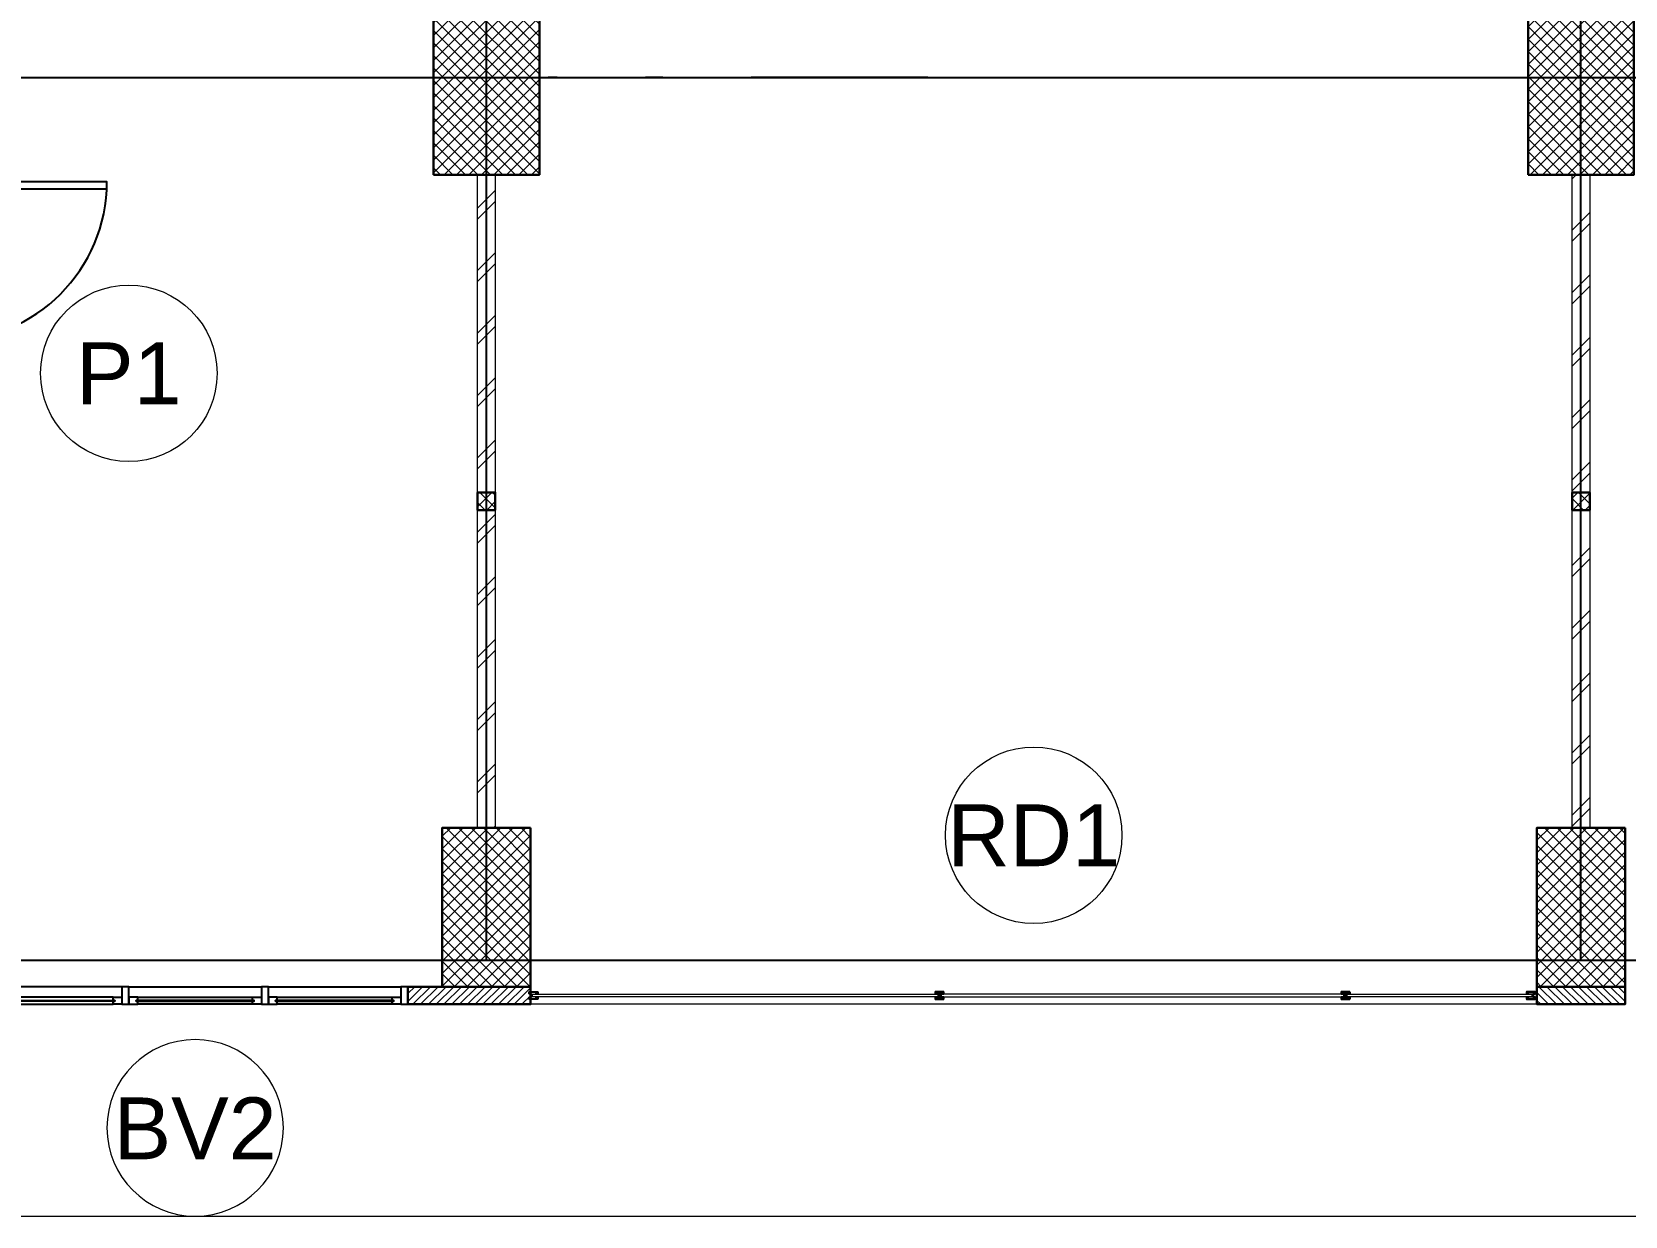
# Model space of a CAD drawing. Header units: millimetres. Extents: x -108 to 351, y -17 to 192.
# Drawn here: x 16.03 to 25.05, y -1.45 to 5.26 of the extents above; entities that cross this region are included whole.
import ezdxf
from ezdxf.enums import TextEntityAlignment as Align

# ---------------------------------------------------------------- set-up
doc = ezdxf.new("R2010")
doc.units = ezdxf.units.MM
doc.linetypes.add('DASHDOT', pattern=[1, 0.5, -0.25, 0, -0.25])
for name, color, linetype, lineweight in [('ars', 11, 'Continuous', 0), ('KOL', 1, 'Continuous', 30), ('KOLOM', 4, 'Continuous', 9), ('lan', 7, 'Continuous', 15), ('NOT', 7, 'Continuous', 20), ('tem', 5, 'Continuous', 20)]:
    doc.layers.add(name, color=color, linetype=linetype, lineweight=lineweight)
doc.layers.add('as', color=1, linetype='Continuous', plot=False)
doc.layers.add('Kusen', color=30, linetype='Continuous')
doc.styles.add('S', font='simplex', dxfattribs={"width": 0.75})
doc.styles.get("Standard").update_dxf_attribs({"font": 'arial.ttf'})
pattern_1 = [(45, (18.6, 6e-10), (-0.176777, 0.176777), []), (45, (18.6625, 6e-10), (-0.176777, 0.176777), [])]
pattern_2 = [(45, (18.6, -1.7), (-0.176777, 0.176777), []), (45, (18.6625, -1.7), (-0.176777, 0.176777), [])]

# ---------------------------------------------------------------- blocks, each defined once
blk = doc.blocks.new('NAV')
blk.add_circle((0, -0.4), 0.4)
at = {"style": 'S', "width": 0.75, "flags": 4}
blk.add_attdef('AV', text='', height=0.3, dxfattribs=at).set_placement((0, -0.4), align=Align.MIDDLE)
blk = doc.blocks.new('k1')
at = {"layer": 'ars'}
h = blk.add_hatch(dxfattribs=at)
h.set_pattern_fill('_USER', color=256, scale=0.05, angle=45, double=1, pattern_type=0)
h.set_pattern_definition([(45, (0, -5), (-0.03535534, 0.03535534), []), (135, (0, -5), (-0.03535534, -0.03535534), [])])
h.paths.add_polyline_path([(-0.3, -0.55), (0.3, -0.55), (0.3, 0.55), (-0.3, 0.55)])
at = {"layer": 'KOL'}
blk.add_lwpolyline([(-0.3, -0.55), (0.3, -0.55), (0.3, 0.55), (-0.3, 0.55)], close=True, dxfattribs=at)
blk = doc.blocks.new('k3')
at = {"layer": 'ars'}
h = blk.add_hatch(dxfattribs=at)
h.set_pattern_fill('_USER', color=256, scale=0.05, angle=45, double=1, pattern_type=0)
h.set_pattern_definition([(45, (0, -5.05), (-0.03535534, 0.03535534), []), (135, (0, -5.05), (-0.03535534, -0.03535534), [])])
h.paths.add_polyline_path([(-0.25, -0.45), (0.25, -0.45), (0.25, 0.45), (-0.25, 0.45)])
at = {"layer": 'KOL'}
blk.add_lwpolyline([(-0.25, -0.45), (0.25, -0.45), (0.25, 0.45), (-0.25, 0.45)], close=True, dxfattribs=at)
blk = doc.blocks.new('K 10.10')
at = {"layer": 'ars'}
h = blk.add_hatch(dxfattribs=at)
h.set_pattern_fill('_USER', color=256, scale=0.05, angle=45, double=1, pattern_type=0)
h.set_pattern_definition([(45, (0, 0), (-0.035355339, 0.035355339), []), (135, (0, 0), (-0.035355339, -0.035355339), [])])
h.paths.add_polyline_path([(1560.5383, 1380.4069), (1560.6383, 1380.4069), (1560.6383, 1380.5069), (1560.5383, 1380.5069)])
at = {"layer": 'KOL'}
blk.add_lwpolyline([(1560.5383, 1380.4069), (1560.6383, 1380.4069), (1560.6383, 1380.5069), (1560.5383, 1380.5069)], close=True, dxfattribs=at)
blk = doc.blocks.new('BV 241')
at = {"layer": 'Kusen'}
for p, q in [((-1.115, 0.1), (-0.465, 0.1)), ((0.325, 0.1), (-0.325, 0.1)), ((1.115, 0.1), (0.465, 0.1)), ((-0.415, 0), (-1.165, 0)), ((-0.465, 0.06), (-1.115, 0.06)), ((-0.375, 0), (0.375, 0)), ((-0.325, 0.06), (0.325, 0.06)), ((0.465, 0.06), (1.115, 0.06)), ((0.415, 0), (1.165, 0))]:
    blk.add_line(p, q, dxfattribs=at)
for points in [[(-1.205, 0), (-1.165, 0), (-1.165, 0.1), (-1.205, 0.1)], [(-0.375, 0), (-0.415, 0), (-0.415, 0.1), (-0.375, 0.1)], [(0.415, 0), (0.375, 0), (0.375, 0.1), (0.415, 0.1)], [(1.205, 0), (1.165, 0), (1.165, 0.1), (1.205, 0.1)]]:
    blk.add_lwpolyline(points, close=True, dxfattribs=at)
for points in [[(-1.115, 0.0775), (-1.115, 0.06), (-1.165, 0.06), (-1.165, 0.1), (-1.115, 0.1), (-1.115, 0.0825), (-1.125, 0.0825), (-1.125, 0.0775), (-1.115, 0.0775)], [(-0.465, 0.0775), (-0.465, 0.06), (-0.415, 0.06), (-0.415, 0.1), (-0.465, 0.1), (-0.465, 0.0825), (-0.455, 0.0825), (-0.455, 0.0775), (-0.465, 0.0775)], [(-0.325, 0.0775), (-0.325, 0.06), (-0.375, 0.06), (-0.375, 0.1), (-0.325, 0.1), (-0.325, 0.0825), (-0.335, 0.0825), (-0.335, 0.0775), (-0.325, 0.0775)], [(0.325, 0.0775), (0.325, 0.06), (0.375, 0.06), (0.375, 0.1), (0.325, 0.1), (0.325, 0.0825), (0.335, 0.0825), (0.335, 0.0775), (0.325, 0.0775)], [(0.465, 0.0775), (0.465, 0.06), (0.415, 0.06), (0.415, 0.1), (0.465, 0.1), (0.465, 0.0825), (0.455, 0.0825), (0.455, 0.0775), (0.465, 0.0775)], [(1.115, 0.0775), (1.115, 0.06), (1.165, 0.06), (1.165, 0.1), (1.115, 0.1), (1.115, 0.0825), (1.125, 0.0825), (1.125, 0.0775), (1.115, 0.0775)]]:
    blk.add_lwpolyline(points, dxfattribs=at)
at = {"layer": 'Kusen', "color": 141}
for points in [[(-1.125, 0.0775), (-0.455, 0.0775), (-0.455, 0.0825), (-1.125, 0.0825)], [(0.335, 0.0775), (-0.335, 0.0775), (-0.335, 0.0825), (0.335, 0.0825)], [(1.125, 0.0775), (0.455, 0.0775), (0.455, 0.0825), (1.125, 0.0825)]]:
    blk.add_lwpolyline(points, close=True, dxfattribs=at)
blk = doc.blocks.new('lt dasar')
at = {"layer": 'ars'}
h = blk.add_hatch(dxfattribs=at)
h.set_pattern_fill('TEMBOK', color=256, scale=0.25)
h.set_pattern_definition(pattern_2)
h.paths.add_polyline_path([(18.55, 4.45), (18.65, 4.45), (18.65, 2.65), (18.55, 2.65)])
h = blk.add_hatch(dxfattribs=at)
h.set_pattern_fill('TEMBOK', color=256, scale=0.25)
h.set_pattern_definition(pattern_2)
h.paths.add_polyline_path([(18.65, 4.45), (18.55, 4.45), (18.55, 2.65), (18.65, 2.65)])
h = blk.add_hatch(dxfattribs=at)
h.set_pattern_fill('TEMBOK', color=256, scale=0.25)
h.set_pattern_definition([(45, (-49.6, -44.405), (-0.1767767, 0.1767767), []), (45, (-49.5375, -44.405), (-0.1767767, 0.1767767), [])])
h.paths.add_polyline_path([(24.75, 4.45), (24.85, 4.45), (24.85, 2.55), (24.75, 2.55)])
h = blk.add_hatch(dxfattribs=at)
h.set_pattern_fill('TEMBOK', color=256, scale=0.25)
h.set_pattern_definition(pattern_1)
h.paths.add_polyline_path([(18.65, 2.55), (18.55, 2.55), (18.55, 0.75), (18.65, 0.75)])
h = blk.add_hatch(dxfattribs=at)
h.set_pattern_fill('TEMBOK', color=256, scale=0.25)
h.set_pattern_definition([(45, (-49.6, -46.305), (-0.1767767, 0.1767767), []), (45, (-49.5375, -46.305), (-0.1767767, 0.1767767), [])])
h.paths.add_polyline_path([(24.75, 2.45), (24.85, 2.45), (24.8501, 0.75), (24.7501, 0.75)])
h = blk.add_hatch(dxfattribs=at)
h.set_pattern_fill('TEMBOK', color=256, scale=0.25)
h.set_pattern_definition(pattern_1)
h.paths.add_polyline_path([(18.55, 2.35), (18.65, 2.35), (18.65, 0.75), (18.55, 0.75)])
h = blk.add_hatch(dxfattribs=at)
h.set_pattern_fill('ANSI31', color=256, scale=0.25, angle=180, style=0)
h.set_pattern_definition([(225, (-472.16873, 382.454583), (0.0220970869, -0.0220970869), [])])
h.paths.add_polyline_path([(18.155, -0.15), (18.85, -0.15), (18.85, -0.25), (18.155, -0.25)])
h = blk.add_hatch(dxfattribs=at)
h.set_pattern_fill('ANSI31', color=256, scale=0.01, style=0)
h.set_pattern_definition([(315, (9.25, -0.15), (-0.02245064, -0.02245064), [])])
h.paths.add_polyline_path([(24.55, -0.15), (25.05, -0.15), (25.05, -0.25), (24.55, -0.25)])
for points in [[(21.1562, -0.2075), (18.8612, -0.2075), (18.8612, -0.1925), (21.1562, -0.1925)], [(21.1762, -0.2075), (23.4562, -0.2075), (23.4562, -0.1925), (21.1762, -0.1925)], [(23.4762, -0.1925), (24.5212, -0.1925), (24.5212, -0.2075), (23.4762, -0.2075)]]:
    blk.add_lwpolyline(points, close=True, dxfattribs=at)
at = {"layer": 'as'}
for p, q in [((18.6, 0), (18.6, 13.1)), ((24.8, 0), (24.8, 13.1)), ((0, 5), (74.4, 5)), ((0, 0), (74.4, 0))]:
    blk.add_line(p, q, dxfattribs=at)
at = {"layer": 'as', "linetype": 'DASHDOT', "ltscale": 2}
blk.add_line((21.1, 5), (18.95, 5), dxfattribs=at)
at = {"layer": 'KOL'}
for points in [[(18.155, -0.15), (18.85, -0.15), (18.85, -0.25), (18.155, -0.25)], [(24.55, -0.15), (25.05, -0.15), (25.05, -0.25), (24.55, -0.25)]]:
    blk.add_lwpolyline(points, close=True, dxfattribs=at)
at = {"layer": 'Kusen'}
blk.add_lwpolyline([(15.55, 4.41), (15.55, 4.37), (16.45, 4.37), (16.45, 4.41)], close=True, dxfattribs=at)
for points in [[(18.8827, -0.187), (18.8827, -0.1885), (18.8897, -0.1885), (18.8897, -0.1815), (18.8427, -0.1815), (18.8427, -0.1885), (18.8497, -0.1885, -0.414214), (18.8527, -0.1915), (18.8527, -0.2085, -0.414214), (18.8497, -0.2115), (18.8427, -0.2115), (18.8427, -0.2185), (18.8897, -0.2185), (18.8897, -0.2115), (18.8827, -0.2115), (18.8827, -0.213), (18.8812, -0.213), (18.8812, -0.211, -0.414214), (18.8822, -0.21), (18.8897, -0.21, -0.414214), (18.8912, -0.2115), (18.8912, -0.2185, -0.414214), (18.8897, -0.22), (18.8427, -0.22, -0.414214), (18.8412, -0.2185), (18.8412, -0.2115, -0.414214), (18.8427, -0.21), (18.8497, -0.21, 0.414214), (18.8512, -0.2085), (18.8512, -0.1915, 0.414214), (18.8497, -0.19), (18.8427, -0.19, -0.414214), (18.8412, -0.1885), (18.8412, -0.1815, -0.414214), (18.8427, -0.18), (18.8897, -0.18, -0.414214), (18.8912, -0.1815), (18.8912, -0.1885, -0.414214), (18.8897, -0.19), (18.8822, -0.19, -0.414214), (18.8812, -0.189), (18.8812, -0.187)], [(21.1912, -0.1815, 0.414214), (21.1897, -0.18), (21.1427, -0.18, 0.414214), (21.1412, -0.1815), (21.1412, -0.1885, 0.414214), (21.1427, -0.19), (21.1597, -0.19, -0.414214), (21.1612, -0.1915), (21.1612, -0.2085, -0.414214), (21.1597, -0.21), (21.1427, -0.21, 0.414214), (21.1412, -0.2115), (21.1412, -0.2185, 0.414214), (21.1427, -0.22), (21.1897, -0.22, 0.414214), (21.1912, -0.2185), (21.1912, -0.2115, 0.414214), (21.1897, -0.21), (21.1727, -0.21, -0.414214), (21.1712, -0.2085), (21.1712, -0.1915, -0.414214), (21.1727, -0.19), (21.1897, -0.19, 0.414214), (21.1912, -0.1885)], [(23.4912, -0.1815, 0.414214), (23.4897, -0.18), (23.4427, -0.18, 0.414214), (23.4412, -0.1815), (23.4412, -0.1885, 0.414214), (23.4427, -0.19), (23.4597, -0.19, -0.414214), (23.4612, -0.1915), (23.4612, -0.2085, -0.414214), (23.4597, -0.21), (23.4427, -0.21, 0.414214), (23.4412, -0.2115), (23.4412, -0.2185, 0.414214), (23.4427, -0.22), (23.4897, -0.22, 0.414214), (23.4912, -0.2185), (23.4912, -0.2115, 0.414214), (23.4897, -0.21), (23.4727, -0.21, -0.414214), (23.4712, -0.2085), (23.4712, -0.1915, -0.414214), (23.4727, -0.19), (23.4897, -0.19, 0.414214), (23.4912, -0.1885)], [(24.4997, -0.187), (24.4997, -0.1885), (24.4927, -0.1885), (24.4927, -0.1815), (24.5397, -0.1815), (24.5397, -0.1885), (24.5327, -0.1885, 0.414214), (24.5297, -0.1915), (24.5297, -0.2085, 0.414214), (24.5327, -0.2115), (24.5397, -0.2115), (24.5397, -0.2185), (24.4927, -0.2185), (24.4927, -0.2115), (24.4997, -0.2115), (24.4997, -0.213), (24.5012, -0.213), (24.5012, -0.211, 0.414214), (24.5002, -0.21), (24.4927, -0.21, 0.414214), (24.4912, -0.2115), (24.4912, -0.2185, 0.414214), (24.4927, -0.22), (24.5397, -0.22, 0.414214), (24.5412, -0.2185), (24.5412, -0.2115, 0.414214), (24.5397, -0.21), (24.5327, -0.21, -0.414214), (24.5312, -0.2085), (24.5312, -0.1915, -0.414214), (24.5327, -0.19), (24.5397, -0.19, 0.414214), (24.5412, -0.1885), (24.5412, -0.1815, 0.414214), (24.5397, -0.18), (24.4927, -0.18, 0.414214), (24.4912, -0.1815), (24.4912, -0.1885, 0.414214), (24.4927, -0.19), (24.5002, -0.19, 0.414214), (24.5012, -0.189), (24.5012, -0.187)], [(21.1897, -0.1815), (21.1897, -0.1885), (21.1727, -0.1885, 0.414214), (21.1697, -0.1915), (21.1697, -0.2085, 0.414214), (21.1727, -0.2115), (21.1897, -0.2115), (21.1897, -0.2185), (21.1427, -0.2185), (21.1427, -0.2115), (21.1597, -0.2115, 0.414214), (21.1627, -0.2085), (21.1627, -0.1915, 0.414214), (21.1597, -0.1885), (21.1427, -0.1885), (21.1427, -0.1815)], [(23.4897, -0.1815), (23.4897, -0.1885), (23.4727, -0.1885, 0.414214), (23.4697, -0.1915), (23.4697, -0.2085, 0.414214), (23.4727, -0.2115), (23.4897, -0.2115), (23.4897, -0.2185), (23.4427, -0.2185), (23.4427, -0.2115), (23.4597, -0.2115, 0.414214), (23.4627, -0.2085), (23.4627, -0.1915, 0.414214), (23.4597, -0.1885), (23.4427, -0.1885), (23.4427, -0.1815)]]:
    blk.add_lwpolyline(points, format="xyb", close=True, dxfattribs=at)
blk.add_arc((15.55, 4.41), 0.9, 270, 0, dxfattribs=at)
at = {"layer": 'lan'}
for p, q in [((24.55, -0.25), (18.8412, -0.25)), ((0.45, -1.45), (73.95, -1.45))]:
    blk.add_line(p, q, dxfattribs=at)
at = {"layer": 'tem', "ltscale": 2}
for points in [[(18.55, 4.45), (18.65, 4.45), (18.65, 2.65), (18.55, 2.65)], [(24.75, 4.45), (24.85, 4.45), (24.85, 2.65), (24.75, 2.65)], [(18.55, 2.55), (18.65, 2.55), (18.65, 0.75), (18.55, 0.75)], [(24.75, 2.55), (24.85, 2.55), (24.85, 0.75), (24.75, 0.75)]]:
    blk.add_lwpolyline(points, close=True, dxfattribs=at)
at = {"layer": 'KOL'}
for p in [(18.6, 5), (24.8, 5)]:
    blk.add_blockref('k1', p, dxfattribs=at)
at = {"layer": 'KOL', "rotation": 180}
for p in [(18.6, 0.3), (24.8, 0.3)]:
    blk.add_blockref('k3', p, dxfattribs=at)
at = {"layer": 'KOLOM', "extrusion": (0, 0, -1), "zscale": -1, "rotation": 90.00000000000001}
blk.add_blockref('K 10.10', (1361.8569, -1557.9883), dxfattribs=at)
at = {"layer": 'KOLOM', "extrusion": (0, 0, -1), "xscale": -1, "zscale": -1, "rotation": 359.9999999999999}
blk.add_blockref('K 10.10', (1535.7883, -1377.8569), dxfattribs=at)
at = {"layer": 'Kusen', "xscale": -1, "rotation": 180}
blk.add_blockref('BV 241', (16.95, -0.15), dxfattribs=at)

msp = doc.modelspace()

# ---------------------------------------------------------------- block references
at = {"layer": 'lan'}
msp.add_blockref('lt dasar', (0, 0), dxfattribs=at)
at = {"layer": 'NOT'}
ref = msp.add_blockref('NAV', (16.5742, 3.825), dxfattribs=dict(at, xscale=1.25, yscale=1.25, zscale=1.25))
ref.add_attrib('AV', 'P1', dxfattribs={"layer": '0', "height": 0.35, "flags": 4}).set_placement((16.5742, 3.325), align=Align.MIDDLE)
ref = msp.add_blockref('NAV', (21.7, 1.20774), dxfattribs=dict(at, xscale=1.25, yscale=1.25, zscale=1.25))
ref.add_attrib('AV', 'RD1', dxfattribs={"layer": '0', "height": 0.35, "flags": 4}).set_placement((21.7, 0.70774), align=Align.MIDDLE)
ref = msp.add_blockref('NAV', (16.95, -0.45), dxfattribs=dict(at, xscale=-1.25, yscale=1.25, zscale=1.25))
ref.add_attrib('AV', 'BV2', dxfattribs={"layer": '0', "height": 0.35, "flags": 4}).set_placement((16.95, -0.95), align=Align.MIDDLE)

doc.saveas('drawing.dxf')
